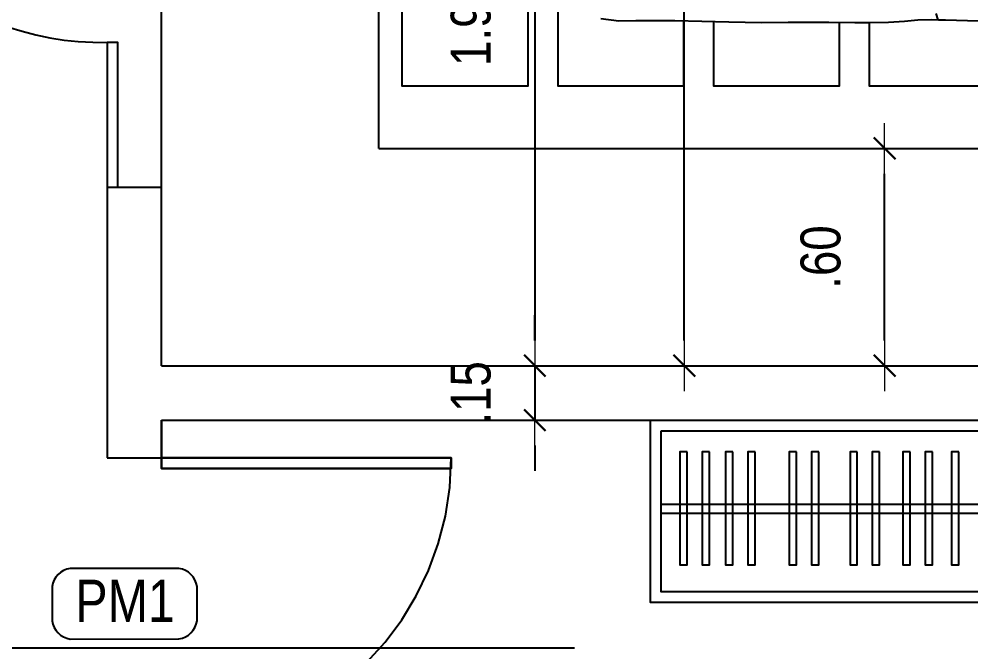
# Model space of a CAD drawing. Header units: millimetres. Extents: x -677 to -23, y -135 to 1112.
# Drawn here: x -191.803 to -189.175, y 844.594 to 846.341 of the extents above; entities that cross this region are included whole.
import ezdxf
from ezdxf.enums import TextEntityAlignment as Align

# ---------------------------------------------------------------- set-up
doc = ezdxf.new("R2010")
doc.units = ezdxf.units.MM
doc.header["$LTSCALE"] = 20
doc.header["$MEASUREMENT"] = 0
doc.header["$PDSIZE"] = -5
doc.linetypes.add('DASHDOT2', pattern=[0.5, 0.25, -0.125, 0, -0.125])
doc.linetypes.add('HIDDEN2', pattern=[0.1875, 0.125, -0.0625])
doc.layers.get('0').update_dxf_attribs({"linetype": 'CONTINUOUS'})
doc.layers.get('Defpoints').update_dxf_attribs({"linetype": 'CONTINUOUS'})
for name, color, linetype in [('003', 3, 'CONTINUOUS'), ('AR-ALV', 5, 'CONTINUOUS'), ('COTA', 7, 'CONTINUOUS'), ('Layer1', 7, 'CONTINUOUS')]:
    doc.layers.add(name, color=color, linetype=linetype)
doc.layers.add('E-Pen-C', color=4, linetype='CONTINUOUS', lineweight=15)
doc.layers.add('E-Pen-G', color=3, linetype='CONTINUOUS', lineweight=30)
doc.styles.add('F2', font='swissc.ttf')
doc.dimstyles.new('DIMENSION-1', dxfattribs={"dimtxt": 0.11, "dimasz": 0.07, "dimexe": 1, "dimexo": 0, "dimgap": 0.12, "dimtad": 1, "dimzin": 7, "dimdsep": 46, "dimtxsty": 'F2', "dimblk1": 'TRACO', "dimblk2": 'TRACO', "dimsah": 1, "dimcen": 1, "dimse1": 1, "dimse2": 1, "dimclrd": 256, "dimclre": 256, "dimclrt": 6, "dimadec": 0, "dimazin": 0, "dimtfac": 1, "dimtix": 1, "dimtmove": 2, "dimatfit": 3, "dimldrblk": 'TRACO', "dimfxl": 1, "dimtolj": 1, "dimtzin": 0, "dimarcsym": 0})

# ---------------------------------------------------------------- blocks, each defined once
blk = doc.blocks.new('Austin Mini dessus')
at = {"color": 8, "flags": 128}
for points in [[(-0.1204, 3.7865), (-0.0703, 3.7926)], [(-0.0703, 3.7926), (-0.0241, 3.7916)], [(-0.0241, 3.7916), (0.0842, 3.7922)], [(0.0842, 3.7922), (0.2332, 3.7952)], [(0.2332, 3.7952), (0.3237, 3.797)], [(0.3237, 3.797), (0.3971, 3.7966)], [(0.3971, 3.7966), (0.5088, 3.7962)], [(0.5088, 3.7962), (0.581, 3.797)], [(0.581, 3.797), (0.6212, 3.7976)], [(0.6212, 3.7976), (0.674, 3.7963)], [(0.674, 3.7963), (0.7177, 3.7934)], [(0.7177, 3.7934), (0.7547, 3.7905)], [(0.7547, 3.7905), (0.7913, 3.7892)], [(0.7913, 3.7892), (0.8117, 3.7899)], [(0.8107, 3.7898), (0.8054, 3.7722)], [(0.8117, 3.7899), (0.831, 3.7901)], [(0.831, 3.7901), (0.8924, 3.7915)], [(0.8924, 3.7915), (1.0016, 3.7949)]]:
    blk.add_lwpolyline(points, dxfattribs=at)
blk = doc.blocks.new('TRACO')
at = {"layer": 'E-Pen-C'}
for p, q in [((0, 1), (0, -1)), ((-1, 0), (1, 0))]:
    blk.add_line(p, q, dxfattribs=at)
at = {"layer": 'E-Pen-G'}
blk.add_line((-0.424, -0.424), (0.424, 0.424), dxfattribs=at)
blk = doc.blocks.new('*D995')
at = {"color": 4, "lineweight": -2}
blk.add_line((-187.1368, 845.454), (-187.1368, 848.864), dxfattribs=at)
at = {"layer": 'Defpoints', "color": 0, "linetype": 'Continuous'}
for p in [(-192.6208, 848.934), (-187.1368, 848.934), (-188.1437, 845.384)]:
    blk.add_point(p, dxfattribs=at)
at = {"color": 4, "linetype": 'Continuous', "lineweight": -2, "xscale": 0.07, "yscale": 0.07, "zscale": 0.07}
for p, rotation in [((-187.1368, 848.934), 90), ((-187.1368, 845.384), 270)]:
    blk.add_blockref('TRACO', p, dxfattribs=dict(at, rotation=rotation))
at = {"color": 4, "linetype": 'Continuous', "insert": (-187.3132, 847.159), "char_height": 0.11, "attachment_point": 5, "rotation": 90, "style": 'F2'}
blk.add_mtext('\\A1;3.55', dxfattribs=at)
blk = doc.blocks.new('*D996')
at = {"color": 4, "lineweight": -2}
blk.add_line((-190.3791, 847.214), (-190.3791, 845.454), dxfattribs=at)
at = {"layer": 'Defpoints', "color": 0, "linetype": 'Continuous'}
for p in [(-191.5599, 847.284), (-191.4099, 845.384), (-190.3791, 845.384)]:
    blk.add_point(p, dxfattribs=at)
at = {"color": 4, "linetype": 'Continuous', "lineweight": -2, "xscale": 0.07, "yscale": 0.07, "zscale": 0.07}
for p, rotation in [((-190.3791, 847.284), 90), ((-190.3791, 845.384), 270)]:
    blk.add_blockref('TRACO', p, dxfattribs=dict(at, rotation=rotation))
at = {"color": 4, "linetype": 'Continuous', "insert": (-190.5556, 846.334), "char_height": 0.11, "attachment_point": 5, "rotation": 90, "style": 'F2'}
blk.add_mtext('\\A1;1.90', dxfattribs=at)
blk = doc.blocks.new('*D997')
at = {"color": 4, "lineweight": -2}
for p, q in [((-190.3791, 845.454), (-190.3791, 845.524)), ((-190.3791, 845.384), (-190.3791, 845.234)), ((-190.3791, 845.164), (-190.3791, 845.094))]:
    blk.add_line(p, q, dxfattribs=at)
at = {"layer": 'Defpoints', "color": 0, "linetype": 'Continuous'}
for p in [(-191.4099, 845.384), (-191.4099, 845.234), (-190.3791, 845.234)]:
    blk.add_point(p, dxfattribs=at)
at = {"color": 4, "linetype": 'Continuous', "lineweight": -2, "xscale": 0.07, "yscale": 0.07, "zscale": 0.07}
for p, rotation in [((-190.3791, 845.384), 270), ((-190.3791, 845.234), 90)]:
    blk.add_blockref('TRACO', p, dxfattribs=dict(at, rotation=rotation))
at = {"color": 4, "linetype": 'Continuous', "insert": (-190.5556, 845.309), "char_height": 0.11, "attachment_point": 5, "rotation": 90, "style": 'F2'}
blk.add_mtext('\\A1;.15', dxfattribs=at)
blk = doc.blocks.new('*D938')
at = {"color": 4, "lineweight": -2}
blk.add_line((-189.9664, 845.454), (-189.9664, 848.864), dxfattribs=at)
at = {"layer": 'Defpoints', "color": 0, "linetype": 'Continuous'}
for p in [(-194.1052, 848.934), (-189.9664, 848.934), (-191.4099, 845.384)]:
    blk.add_point(p, dxfattribs=at)
at = {"color": 4, "linetype": 'Continuous', "lineweight": -2, "xscale": 0.07, "yscale": 0.07, "zscale": 0.07}
for p, rotation in [((-189.9664, 848.934), 90), ((-189.9664, 845.384), 270)]:
    blk.add_blockref('TRACO', p, dxfattribs=dict(at, rotation=rotation))
at = {"color": 4, "linetype": 'Continuous', "insert": (-190.1428, 847.159), "char_height": 0.11, "attachment_point": 5, "rotation": 90, "style": 'F2'}
blk.add_mtext('\\A1;3.55', dxfattribs=at)
blk = doc.blocks.new('*D943')
at = {"color": 4, "lineweight": -2}
blk.add_line((-191.3399, 849.2568), (-188.2799, 849.2568), dxfattribs=at)
at = {"layer": 'Defpoints', "color": 0, "linetype": 'Continuous'}
for p in [(-188.2099, 849.2568), (-191.4099, 847.434), (-188.2099, 845.234)]:
    blk.add_point(p, dxfattribs=at)
at = {"color": 4, "linetype": 'Continuous', "lineweight": -2, "xscale": 0.07, "yscale": 0.07, "zscale": 0.07, "rotation": 180}
blk.add_blockref('TRACO', (-191.4099, 849.2568), dxfattribs=at)
at = {"color": 4, "linetype": 'Continuous', "lineweight": -2, "xscale": 0.07, "yscale": 0.07, "zscale": 0.07}
blk.add_blockref('TRACO', (-188.2099, 849.2568), dxfattribs=at)
at = {"color": 4, "linetype": 'Continuous', "insert": (-189.8099, 849.4334), "char_height": 0.11, "attachment_point": 5, "style": 'F2'}
blk.add_mtext('\\A1;3.20', dxfattribs=at)
blk = doc.blocks.new('*D915')
at = {"color": 4, "lineweight": -2}
blk.add_line((-189.4134, 845.454), (-189.4134, 845.914), dxfattribs=at)
at = {"layer": 'Defpoints', "color": 0, "linetype": 'Continuous'}
for p in [(-189.4134, 845.984), (-188.0599, 845.984), (-188.0599, 845.384)]:
    blk.add_point(p, dxfattribs=at)
at = {"color": 4, "linetype": 'Continuous', "lineweight": -2, "xscale": 0.07, "yscale": 0.07, "zscale": 0.07}
for p, rotation in [((-189.4134, 845.984), 90), ((-189.4134, 845.384), 270)]:
    blk.add_blockref('TRACO', p, dxfattribs=dict(at, rotation=rotation))
at = {"color": 4, "linetype": 'Continuous', "insert": (-189.5898, 845.684), "char_height": 0.11, "attachment_point": 5, "rotation": 90, "style": 'F2'}
blk.add_mtext('\\A1;.60', dxfattribs=at)

msp = doc.modelspace()

# ---------------------------------------------------------------- linework, layer by layer
at = {"color": 5, "linetype": 'Continuous'}
for p, q in [((-191.5599, 845.8766), (-191.5599, 845.1302)), ((-191.5599, 845.8766), (-191.4099, 845.8766)), ((-191.4099, 845.384), (-191.4099, 845.8766)), ((-191.5599, 845.384), (-191.5599, 845.1302)), ((-191.4099, 845.384), (-188.0599, 845.384)), ((-191.4099, 845.1302), (-191.4099, 845.234)), ((-191.4099, 845.234), (-188.2099, 845.234)), ((-191.4099, 845.234), (-191.4099, 845.1302)), ((-191.5599, 845.1302), (-191.4099, 845.1302))]:
    msp.add_line(p, q, dxfattribs=at)
at = {"color": 8}
for p, q in [((-190.0301, 845.0024), (-188.2399, 845.0024)), ((-190.0301, 844.9774), (-188.2399, 844.9774))]:
    msp.add_line(p, q, dxfattribs=at)
for points in [[(-190.0601, 845.234), (-188.2099, 845.234), (-188.2099, 844.7301), (-190.0601, 844.7301)], [(-190.0301, 845.204), (-188.2399, 845.204), (-188.2399, 844.7601), (-190.0301, 844.7601)]]:
    msp.add_lwpolyline(points, close=True, dxfattribs=at)
at = {"layer": '003', "color": 8, "ltscale": 0.5}
for points in [[(-189.9589, 845.1465), (-189.9789, 845.1465), (-189.9789, 844.8346), (-189.9589, 844.8346)], [(-189.8973, 845.1465), (-189.9173, 845.1465), (-189.9173, 844.8346), (-189.8973, 844.8346)], [(-189.8323, 845.1465), (-189.8523, 845.1465), (-189.8523, 844.8346), (-189.8323, 844.8346)], [(-189.7707, 845.1465), (-189.7907, 845.1465), (-189.7907, 844.8346), (-189.7707, 844.8346)], [(-189.657, 845.1465), (-189.677, 845.1465), (-189.677, 844.8346), (-189.657, 844.8346)], [(-189.5954, 845.1465), (-189.6154, 845.1465), (-189.6154, 844.8346), (-189.5954, 844.8346)], [(-189.489, 845.1465), (-189.509, 845.1465), (-189.509, 844.8346), (-189.489, 844.8346)], [(-189.4274, 845.1465), (-189.4474, 845.1465), (-189.4474, 844.8346), (-189.4274, 844.8346)], [(-189.3433, 845.1465), (-189.3633, 845.1465), (-189.3633, 844.8346), (-189.3433, 844.8346)], [(-189.2817, 845.1465), (-189.3017, 845.1465), (-189.3017, 844.8346), (-189.2817, 844.8346)], [(-189.2086, 845.1465), (-189.2286, 845.1465), (-189.2286, 844.8346), (-189.2086, 844.8346)]]:
    msp.add_lwpolyline(points, close=True, dxfattribs=at)
at = {"layer": 'AR-ALV', "color": 2, "linetype": 'DASHDOT2'}
msp.add_line((-180.1698, 844.6044), (-209.6038, 844.6044), dxfattribs=at)
at = {"layer": 'AR-ALV', "color": 8, "linetype": 'Continuous'}
for points in [[(-190.6113, 847.1561), (-190.7461, 847.1561), (-190.7461, 846.157), (-190.3978, 846.157), (-190.3978, 846.4072)], [(-190.316, 846.3745), (-190.316, 846.157), (-189.9677, 846.157), (-189.9677, 846.3361)], [(-189.886, 846.3345), (-189.886, 846.157), (-189.5377, 846.157), (-189.5377, 846.3323)], [(-189.4559, 846.3312), (-189.4559, 846.157), (-189.1076, 846.157), (-189.1076, 846.335)]]:
    msp.add_lwpolyline(points, dxfattribs=at)
at = {"layer": 'COTA', "color": 8, "linetype": 'Continuous'}
for p, q in [((-190.8099, 845.984), (-190.8099, 848.034)), ((-191.4099, 845.8766), (-191.4099, 847.0761)), ((-190.8099, 845.984), (-187.4599, 845.984))]:
    msp.add_line(p, q, dxfattribs=at)
at = {"layer": 'COTA', "color": 7, "linetype": 'Continuous'}
for points in [[(-191.5599, 845.8766), (-191.5299, 845.8766), (-191.5299, 846.2766), (-191.5599, 846.2766)], [(-191.4099, 845.1002), (-190.6099, 845.1002), (-190.6099, 845.1302), (-191.4099, 845.1302)], [(-191.4099, 845.1302), (-190.6099, 845.1302), (-190.6099, 845.1002), (-191.4099, 845.1002)]]:
    msp.add_lwpolyline(points, close=True, dxfattribs=at)
at = {"layer": 'COTA', "color": 4, "linetype": 'Continuous'}
msp.add_lwpolyline([(-191.3117, 844.7748, 0.331371), (-191.3617, 844.8248), (-191.662, 844.8244, 0.332506), (-191.712, 844.7748), (-191.712, 844.6801, 0.330378), (-191.662, 844.6298), (-191.3617, 844.6301, 0.331371), (-191.3117, 844.6801)], format="xyb", close=True, dxfattribs=at)
at = {"layer": 'COTA', "color": 8, "linetype": 'HIDDEN2'}
for centre, radius, start, end in [((-191.5774, 847.059), 0.7826, 178.7464, 271.2863), ((-191.4099, 845.1302), 0.8, 270, 0)]:
    msp.add_arc(centre, radius, start, end, dxfattribs=at)

# ---------------------------------------------------------------- block references
at = {"color": 8, "xscale": -1, "rotation": 180}
msp.add_blockref('Austin Mini dessus', (-190.0766, 850.1288), dxfattribs=at)

# ---------------------------------------------------------------- texts
at = {"layer": 'Layer1', "color": 4, "linetype": 'Continuous', "style": 'F2'}
msp.add_text('PM1', height=0.11659, dxfattribs=at).set_placement((-191.6476, 844.7935, 1.712), align=Align.TOP_LEFT)

# ---------------------------------------------------------------- dimensions: what is measured, and where the dimension line sits
at = {"color": 8, "linetype": 'Continuous'}
dim = msp.add_linear_dim(base=(-188.2099, 849.2568), p1=(-191.4099, 847.434), p2=(-188.2099, 845.234), dimstyle='DIMENSION-1', override={"dimclrd": 4, "dimclrt": 4, "dimadec": 8, "dimfxl": 0.5, "dimfxlon": 1}, dxfattribs=at)
dim.commit()
dim.dimension.update_dxf_attribs({"geometry": '*D943', "text_midpoint": (-189.8099, 849.4334)})
for base, p1, p2, angle, picture, middle in [((-189.9664, 848.934), (-191.4099, 845.384), (-194.1052, 848.934), 90, '*D938', (-190.1428, 847.159)), ((-187.1368, 848.934), (-188.1437, 845.384), (-192.6208, 848.934), 270, '*D995', (-187.3132, 847.159)), ((-190.3791, 845.384), (-191.5599, 847.284), (-191.4099, 845.384), 90, '*D996', (-190.5556, 846.334)), ((-189.4134, 845.984), (-188.0599, 845.384), (-188.0599, 845.984), 90, '*D915', (-189.5898, 845.684)), ((-190.3791, 845.234), (-191.4099, 845.384), (-191.4099, 845.234), 90, '*D997', (-190.5556, 845.309))]:
    dim = msp.add_linear_dim(base=base, p1=p1, p2=p2, angle=angle, dimstyle='DIMENSION-1', override={"dimclrd": 4, "dimclrt": 4, "dimadec": 8, "dimfxl": 0.5, "dimfxlon": 1}, dxfattribs=at)
    dim.commit()
    dim.dimension.update_dxf_attribs({"geometry": picture, "text_midpoint": middle})

doc.saveas('drawing.dxf')
